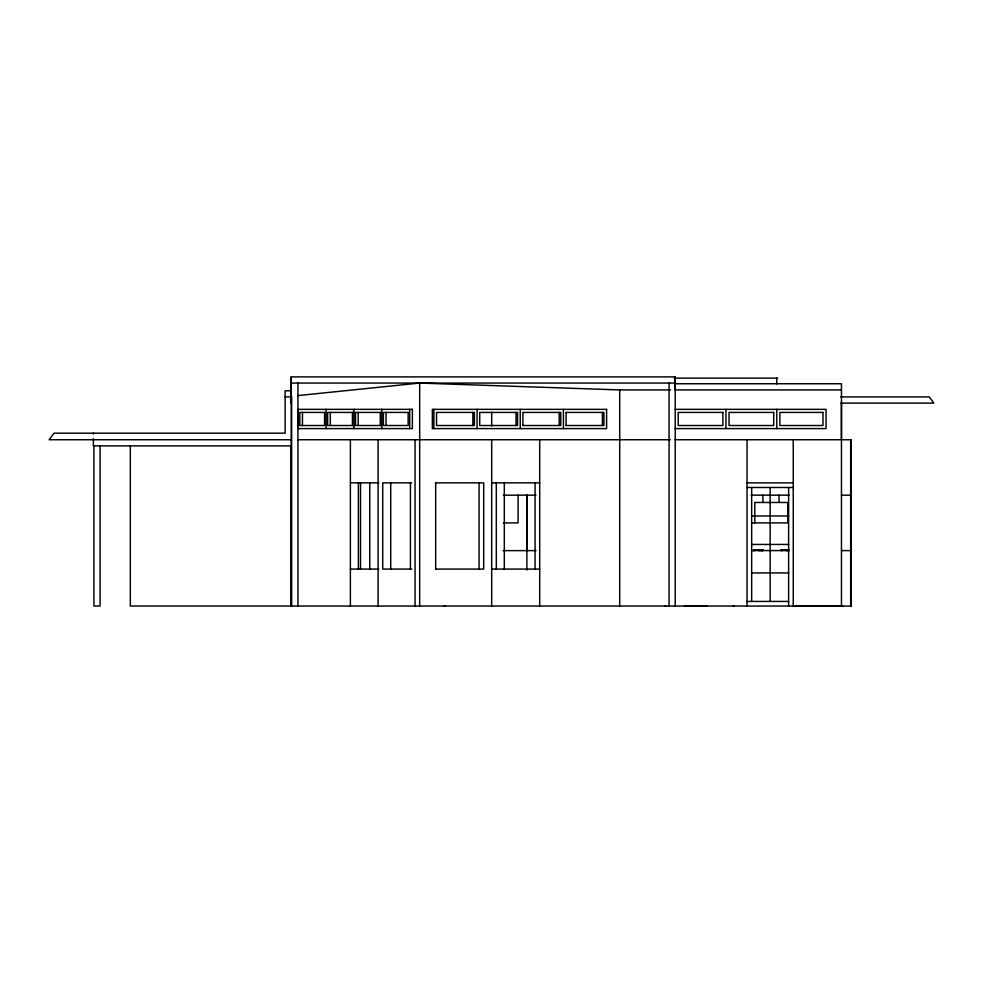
<?xml version="1.0" encoding="UTF-8"?>
<svg xmlns="http://www.w3.org/2000/svg" width="983" height="983" viewBox="0 0 983 983"><rect width="100%" height="100%" fill="white"/><g stroke="black" fill="none" stroke-linecap="round" stroke-linejoin="round"><path stroke-width="1.47" d="M93.373 438.553L93.373 445.901L291.238 445.901L291.238 606.044L291.238 376.894L675.137 376.894L675.137 383.751L841.46 383.751L841.46 606.044L804.45 606.106M93.373 433.945L93.373 433.171M130.334 445.852L130.334 606.044L851.241 606.044L851.241 439.745L674.94 439.745M291.238 403.104L291.238 376.894M291.656 606.044L291.656 396.235M419.68 606.044L419.68 383.063L619.708 389.932L670.639 389.932M491.684 606.044L491.684 439.745M526.888 550.615L526.888 495.186L526.888 570.091M539.692 606.044L539.692 439.745M619.708 606.044L619.708 389.932M747.043 606.044L747.043 439.745M793.244 606.044L793.244 439.745M841.46 439.745L841.46 403.104M850.676 606.044L850.676 439.745M850.959 439.745L850.959 606.044L850.959 550.603M297.751 395.608L419.68 383.063M665.098 606.069L665.896 606.044M762.808 549.829L762.255 549.829M781.067 549.829L781.62 549.829M753.42 550.591L754.821 550.591M762.808 550.603L762.255 550.603M781.067 550.603L782.37 550.591M753.973 549.816L753.752 549.816M732.851 606.044L734.227 606.044M674.24 378.136L777.664 378.136M291.238 383.063L675.235 383.063L675.235 606.044M841.46 389.932L675.137 389.932L674.83 376.894L675.137 383.751M291.238 390.767L285.119 390.767L285.119 433.171L54.016 433.171L49.15 439.745L291.238 439.745M285.119 396.923L291.238 396.923M840.821 396.923L929.291 396.923L933.85 403.104L840.821 403.104M675.137 409.346L826.064 409.346L826.064 428.6L675.137 428.6M353.647 412.43L327.658 412.43L327.658 425.516L353.647 425.516M381.502 412.43L355.514 412.43L355.514 425.516L381.502 425.516M522.882 412.43L560.765 412.43L560.765 425.516L522.882 425.516M566.073 412.43L603.943 412.43L603.943 425.516L566.073 425.516M297.689 439.745L670.332 439.745M350.39 482.862L378.811 482.862M411.717 482.862L382.719 482.862L382.719 569.083L411.717 569.083M435.555 482.862L483.685 482.862L483.685 569.083L435.555 569.083M491.574 482.862L539.692 482.862M747.043 482.862L793.244 482.862M747.043 487.482L793.244 487.482M503.394 495.174L535.981 495.174M751.135 495.174L789.337 495.162M841.46 495.174L851.266 495.174L851.266 439.745M751.663 515.964L788.624 515.964M503.394 522.895L518.078 522.895L518.078 495.174M752.118 522.895L787.825 522.882L787.825 502.473L754.809 502.473L754.809 522.882M751.663 544.447L788.624 544.447M754.354 549.829L755.509 549.816M759.699 549.816L761.886 549.816M780.858 549.816L784.237 549.816M787.248 549.816L788.526 549.829M755.349 549.841L760.731 549.829M753.826 549.829L755.89 549.816M760.35 549.841L763.078 549.816M781.522 549.816L789.214 549.829M758.421 550.591L762.636 550.591M785.97 550.591L788.44 550.591M503.112 550.64L535.981 550.615M752.044 550.578L789.312 550.578M841.46 550.603L851.266 550.603L851.241 606.044M350.39 569.083L378.811 569.083M491.574 569.083L539.692 569.083M751.663 572.942L788.624 572.942M747.043 601.424L788.624 601.424M444.169 606.044L445.078 606.044M684.377 606.044L707.465 606.044M795.21 606.106L842.738 606.069M753.605 549.829L754.502 549.816M761.739 549.829L762.636 549.816M781.399 549.829L782.149 549.829M851.241 495.174L851.266 550.603M788.624 487.482L788.624 606.044M779.052 495.162L779.052 502.473M776.767 378.136L776.767 383.911M776.791 409.346L776.791 428.6M770.144 487.482L770.144 601.424M762.894 495.162L762.894 502.473M751.663 487.482L751.663 601.424M725.958 409.346L725.958 428.6M669.079 383.063L669.079 606.044M602.395 412.43L602.395 425.516M566.097 412.43L566.097 425.516M563.431 409.346L563.431 428.6M559.216 412.43L559.216 425.516M535.071 482.862L535.071 569.083M522.907 412.43L522.907 425.516M520.24 409.346L520.24 428.6M516.038 412.43L516.038 425.516M504.304 482.469L504.304 569.427M496.304 482.469L496.304 569.427M491.684 412.258L491.684 426.008M479.065 482.862L479.065 569.083M477.062 409.346L477.062 428.6M472.86 412.43L472.86 425.516M435.678 482.862L435.678 569.083M433.884 409.346L433.884 428.6M415.059 439.745L415.059 606.044M410.439 482.862L410.439 569.083M409.702 409.346L409.702 428.6M390.718 482.862L390.718 569.083M386.049 412.43L386.049 425.516M381.834 409.346L381.834 428.6M380.298 412.43L380.298 425.516M378.099 439.745L378.099 606.044M369.768 482.862L369.768 569.083M360.528 482.862L360.528 569.083M358.39 482.862L358.39 569.083M358.181 412.43L358.181 425.516M353.978 409.346L353.978 428.6M352.442 412.43L352.442 425.516M350.39 439.745L350.39 606.044M330.325 412.43L330.325 425.516M326.11 409.346L326.11 428.6M302.457 412.43L302.457 425.516M297.947 383.063L297.947 606.044M100.082 445.901L100.082 606.044L93.913 606.044L93.913 445.901M412.369 409.346L298.254 409.346L298.254 428.6L412.369 428.6L412.369 409.346M606.609 409.346L432.348 409.346L432.348 428.6L606.609 428.6L606.609 409.346M324.574 412.43L299.79 412.43L299.79 425.516L324.574 425.516L324.574 412.43M408.154 412.43L383.382 412.43L383.382 425.516L408.154 425.516L408.154 412.43M474.396 412.43L436.526 412.43L436.55 425.516L474.396 425.516L474.396 412.43M517.574 412.43L479.704 412.43L479.729 425.516L517.574 425.516L517.574 412.43M722.886 412.43L678.209 412.43L678.209 425.516L722.886 425.516L722.886 412.43M773.707 412.43L729.042 412.43L729.042 425.516L773.707 425.516L773.707 412.43M822.98 412.43L779.875 412.43L779.875 425.516L822.98 425.516L822.98 412.43"/></g></svg>
